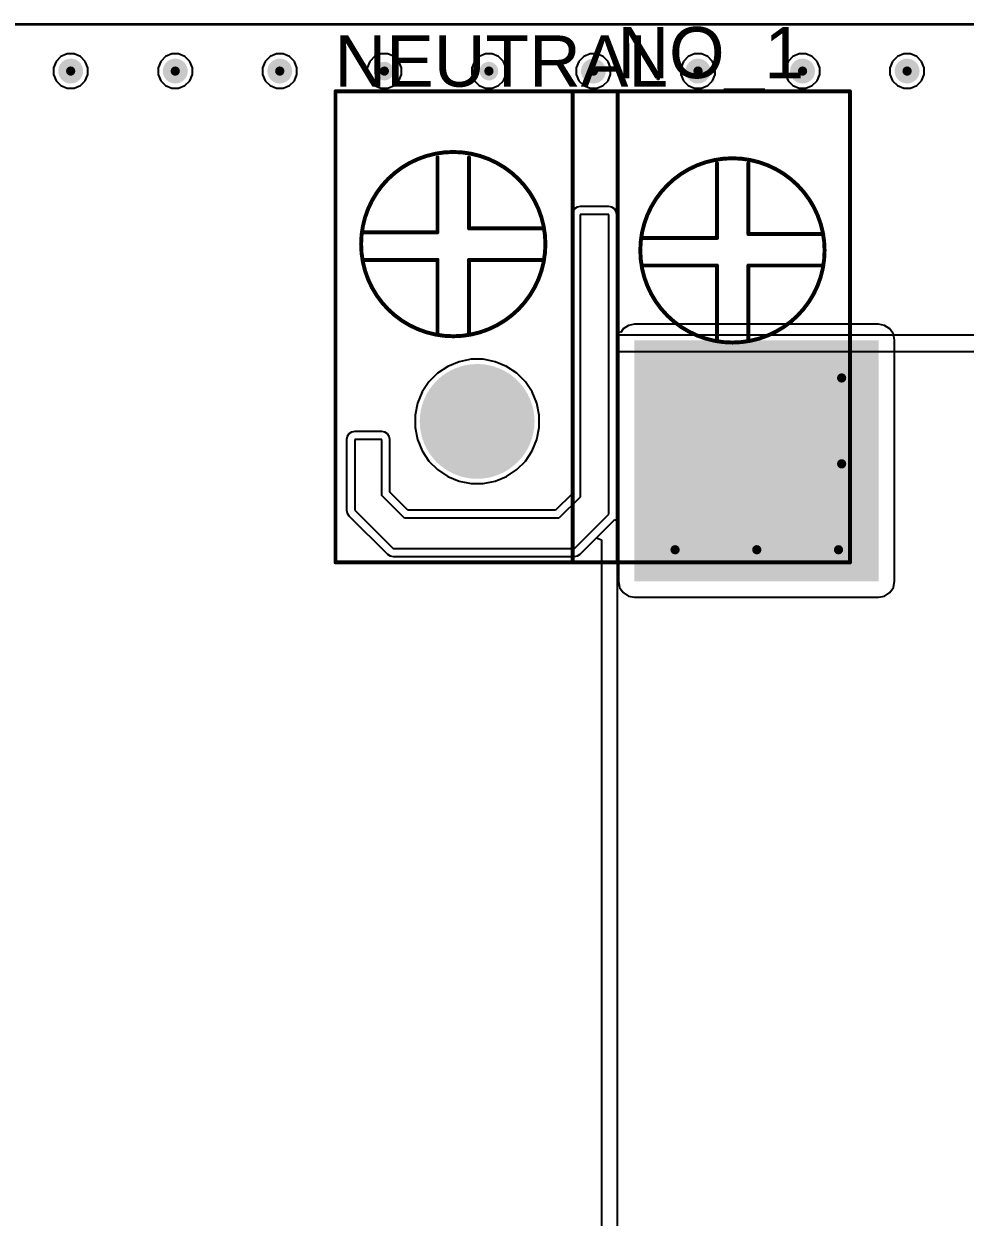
# Model space of a CAD drawing. Header units: millimetres. Extents: x -9 to 259, y -9 to 194.
# Drawn here: x 21.32 to 51.69, y 155.28 to 193.78 of the extents above; entities that cross this region are included whole.
import ezdxf

# ---------------------------------------------------------------- set-up
doc = ezdxf.new("R2010")
doc.units = ezdxf.units.MM
for name, color, linetype in [('BottomLayer', 5, 'Continuous'), ('BottomSolder', 6, 'Continuous'), ('MultiLayer', 9, 'Continuous'), ('PadHoleLayer', 156, 'Continuous'), ('TopLayer', 1, 'Continuous'), ('TopOverlay', 2, 'Continuous'), ('TopSolder', 216, 'Continuous'), ('ViaHoleLayer', 16, 'Continuous')]:
    doc.layers.add(name, color=color, linetype=linetype)
doc.styles.add('Arial', font='', dxfattribs={"height": 0.2})
doc.styles.get('Arial').set_extended_font_data('Arial')

# ---------------------------------------------------------------- blocks, each defined once
blk = doc.blocks.new('DBT50G_7_62_2P_BK_P_5')
at = {"layer": 'BottomLayer'}
blk.add_hatch(color=5, dxfattribs=at).paths.add_polyline_path([(-5.56, 1.75), (-2.06, 1.75), (-2.06, -1.75), (-5.56, -1.75)])
h = blk.add_hatch(color=5, dxfattribs=at)
edge = h.paths.add_edge_path()
edge.add_arc((3.81, 0), 1.75, 0, 360)
at = {"layer": 'BottomSolder'}
blk.add_hatch(color=6, dxfattribs=at).paths.add_polyline_path([(-5.662, 1.852), (-1.958, 1.852), (-1.958, -1.852), (-5.662, -1.852)])
h = blk.add_hatch(color=6, dxfattribs=at)
edge = h.paths.add_edge_path()
edge.add_arc((3.81, 0), 1.852, 0, 360)
at = {"layer": 'MultiLayer'}
blk.add_hatch(color=9, dxfattribs=at).paths.add_polyline_path([(-5.56, 1.75), (-2.06, 1.75), (-2.06, -1.75), (-5.56, -1.75)])
h = blk.add_hatch(color=9, dxfattribs=at)
edge = h.paths.add_edge_path()
edge.add_arc((3.81, 0), 1.75, 0, 360)
at = {"layer": 'PadHoleLayer'}
h = blk.add_hatch(color=156, dxfattribs=at)
edge = h.paths.add_edge_path()
edge.add_arc((-3.81, 0), 0.85, 0, 360)
h = blk.add_hatch(color=156, dxfattribs=at)
edge = h.paths.add_edge_path()
edge.add_arc((3.81, 0), 0.85, 0, 360)
at = {"layer": 'TopLayer'}
blk.add_hatch(color=1, dxfattribs=at).paths.add_polyline_path([(-5.56, 1.75), (-2.06, 1.75), (-2.06, -1.75), (-5.56, -1.75)])
h = blk.add_hatch(color=1, dxfattribs=at)
edge = h.paths.add_edge_path()
edge.add_arc((3.81, 0), 1.75, 0, 360)
at = {"layer": 'TopSolder'}
blk.add_hatch(color=216, dxfattribs=at).paths.add_polyline_path([(-5.662, 1.852), (-1.958, 1.852), (-1.958, -1.852), (-5.662, -1.852)])
h = blk.add_hatch(color=216, dxfattribs=at)
edge = h.paths.add_edge_path()
edge.add_arc((3.81, 0), 1.852, 0, 360)
at = {"layer": 'TopOverlay', "const_width": 0.127}
for points in [[(-8.22, 4.55), (-8.22, -10.65)], [(8.38, 4.55), (-8.22, 4.55)], [(-0.72, 4.55), (-0.72, -10.65)], [(0.73, 4.55), (-0.72, 4.55)], [(0.73, 4.55), (0.73, -10.65)], [(8.38, 4.55), (8.38, -10.65)], [(-4.943, -2.617), (-4.943, -5.03)], [(-3.927, -2.617), (-3.927, -5.03)], [(4.073, -2.799), (4.073, -5.212)], [(5.089, -2.799), (5.089, -5.212)], [(-4.943, -5.03), (-7.356, -5.03)], [(-1.514, -5.03), (-3.927, -5.03)], [(4.073, -5.212), (1.66, -5.212)], [(7.502, -5.212), (5.089, -5.212)], [(-4.943, -6.046), (-7.356, -6.046)], [(-4.943, -6.046), (-4.943, -8.332)], [(-3.927, -5.919), (-3.927, -8.332)], [(-1.514, -5.919), (-3.927, -5.919)], [(5.089, -6.101), (5.089, -8.514)], [(7.502, -6.101), (5.089, -6.101)], [(4.073, -6.228), (1.66, -6.228)], [(4.073, -6.228), (4.073, -8.514)], [(8.38, -10.65), (-8.22, -10.65)], [(0.73, -10.65), (-0.72, -10.65)]]:
    blk.add_lwpolyline(points, dxfattribs=at)
at = {"layer": 'TopOverlay'}
for points, const_width in [([(-8.252, 4.55, 1), (-8.188, 4.55, 1)], 0.0635), ([(-8.252, 4.55, 1), (-8.188, 4.55, 1)], 0.0635), ([(-0.752, 4.55, 1), (-0.688, 4.55, 1)], 0.0635), ([(-0.752, 4.55, 1), (-0.688, 4.55, 1)], 0.0635), ([(0.698, 4.55, 1), (0.762, 4.55, 1)], 0.0635), ([(0.698, 4.55, 1), (0.762, 4.55, 1)], 0.0635), ([(8.348, 4.55, 1), (8.412, 4.55, 1)], 0.0635), ([(8.348, 4.55, 1), (8.412, 4.55, 1)], 0.0635), ([(-1.454, -5.517, 1), (-7.4, -5.517, 1)], 0.127), ([(-4.975, -2.617, 1), (-4.911, -2.617, 1)], 0.0635), ([(-3.959, -2.617, 1), (-3.895, -2.617, 1)], 0.0635), ([(7.554, -5.72, 1), (1.608, -5.72, 1)], 0.127), ([(4.041, -2.799, 1), (4.105, -2.799, 1)], 0.0635), ([(5.057, -2.799, 1), (5.121, -2.799, 1)], 0.0635), ([(-7.388, -5.03, 1), (-7.324, -5.03, 1)], 0.0635), ([(-4.975, -5.03, 1), (-4.911, -5.03, 1)], 0.0635), ([(-4.975, -5.03, 1), (-4.911, -5.03, 1)], 0.0635), ([(-3.959, -5.03, 1), (-3.895, -5.03, 1)], 0.0635), ([(-3.959, -5.03, 1), (-3.895, -5.03, 1)], 0.0635), ([(-1.546, -5.03, 1), (-1.482, -5.03, 1)], 0.0635), ([(1.628, -5.212, 1), (1.692, -5.212, 1)], 0.0635), ([(4.041, -5.212, 1), (4.105, -5.212, 1)], 0.0635), ([(4.041, -5.212, 1), (4.105, -5.212, 1)], 0.0635), ([(5.057, -5.212, 1), (5.121, -5.212, 1)], 0.0635), ([(5.057, -5.212, 1), (5.121, -5.212, 1)], 0.0635), ([(7.47, -5.212, 1), (7.534, -5.212, 1)], 0.0635), ([(-7.432, -5.517, 1), (-7.368, -5.517, 1)], 0.0635), ([(-1.486, -5.517, 1), (-1.422, -5.517, 1)], 0.0635), ([(1.576, -5.72, 1), (1.64, -5.72, 1)], 0.0635), ([(7.522, -5.72, 1), (7.586, -5.72, 1)], 0.0635), ([(-7.388, -6.046, 1), (-7.324, -6.046, 1)], 0.0635), ([(-4.975, -6.046, 1), (-4.911, -6.046, 1)], 0.0635), ([(-4.975, -6.046, 1), (-4.911, -6.046, 1)], 0.0635), ([(-3.959, -5.919, 1), (-3.895, -5.919, 1)], 0.0635), ([(-3.959, -5.919, 1), (-3.895, -5.919, 1)], 0.0635), ([(-1.546, -5.919, 1), (-1.482, -5.919, 1)], 0.0635), ([(5.057, -6.101, 1), (5.121, -6.101, 1)], 0.0635), ([(5.057, -6.101, 1), (5.121, -6.101, 1)], 0.0635), ([(7.47, -6.101, 1), (7.534, -6.101, 1)], 0.0635), ([(1.628, -6.228, 1), (1.692, -6.228, 1)], 0.0635), ([(4.041, -6.228, 1), (4.105, -6.228, 1)], 0.0635), ([(4.041, -6.228, 1), (4.105, -6.228, 1)], 0.0635), ([(-4.975, -8.332, 1), (-4.911, -8.332, 1)], 0.0635), ([(-3.959, -8.332, 1), (-3.895, -8.332, 1)], 0.0635), ([(4.041, -8.514, 1), (4.105, -8.514, 1)], 0.0635), ([(5.057, -8.514, 1), (5.121, -8.514, 1)], 0.0635), ([(-8.252, -10.65, 1), (-8.188, -10.65, 1)], 0.0635), ([(-8.252, -10.65, 1), (-8.188, -10.65, 1)], 0.0635), ([(-0.752, -10.65, 1), (-0.688, -10.65, 1)], 0.0635), ([(-0.752, -10.65, 1), (-0.688, -10.65, 1)], 0.0635), ([(0.698, -10.65, 1), (0.762, -10.65, 1)], 0.0635), ([(0.698, -10.65, 1), (0.762, -10.65, 1)], 0.0635), ([(8.348, -10.65, 1), (8.412, -10.65, 1)], 0.0635), ([(8.348, -10.65, 1), (8.412, -10.65, 1)], 0.0635)]:
    blk.add_lwpolyline(points, format="xyb", close=True, dxfattribs=dict(at, const_width=const_width))

msp = doc.modelspace()

# ---------------------------------------------------------------- hatches: boundary and pattern name
at = {"layer": 'BottomLayer'}
h = msp.add_hatch(color=5, dxfattribs=at)
edge = h.paths.add_edge_path()
edge.add_arc((22.83, 192.253), 0.3, 0, 360)
h = msp.add_hatch(color=5, dxfattribs=at)
edge = h.paths.add_edge_path()
edge.add_arc((26.204, 192.253), 0.3, 0, 360)
h = msp.add_hatch(color=5, dxfattribs=at)
edge = h.paths.add_edge_path()
edge.add_arc((29.577, 192.253), 0.3, 0, 360)
h = msp.add_hatch(color=5, dxfattribs=at)
edge = h.paths.add_edge_path()
edge.add_arc((32.951, 192.253), 0.3, 0, 360)
h = msp.add_hatch(color=5, dxfattribs=at)
edge = h.paths.add_edge_path()
edge.add_arc((36.324, 192.253), 0.3, 0, 360)
h = msp.add_hatch(color=5, dxfattribs=at)
edge = h.paths.add_edge_path()
edge.add_arc((39.697, 192.253), 0.3, 0, 360)
h = msp.add_hatch(color=5, dxfattribs=at)
edge = h.paths.add_edge_path()
edge.add_arc((43.071, 192.253), 0.3, 0, 360)
h = msp.add_hatch(color=5, dxfattribs=at)
edge = h.paths.add_edge_path()
edge.add_arc((43.071, 192.253), 0.3, 0, 360)
h = msp.add_hatch(color=5, dxfattribs=at)
edge = h.paths.add_edge_path()
edge.add_arc((46.444, 192.253), 0.3, 0, 360)
h = msp.add_hatch(color=5, dxfattribs=at)
edge = h.paths.add_edge_path()
edge.add_arc((46.444, 192.253), 0.3, 0, 360)
h = msp.add_hatch(color=5, dxfattribs=at)
edge = h.paths.add_edge_path()
edge.add_arc((49.818, 192.253), 0.3, 0, 360)
h = msp.add_hatch(color=5, dxfattribs=at)
edge = h.paths.add_edge_path()
edge.add_arc((49.818, 192.253), 0.3, 0, 360)
h = msp.add_hatch(color=5, dxfattribs=at)
edge = h.paths.add_edge_path()
edge.add_arc((47.705, 182.352), 0.3, 0, 360)
h = msp.add_hatch(color=5, dxfattribs=at)
edge = h.paths.add_edge_path()
edge.add_arc((47.705, 179.581), 0.3, 0, 360)
h = msp.add_hatch(color=5, dxfattribs=at)
edge = h.paths.add_edge_path()
edge.add_arc((42.331, 176.809), 0.3, 0, 360)
h = msp.add_hatch(color=5, dxfattribs=at)
edge = h.paths.add_edge_path()
edge.add_arc((44.968, 176.809), 0.3, 0, 360)
h = msp.add_hatch(color=5, dxfattribs=at)
edge = h.paths.add_edge_path()
edge.add_arc((47.604, 176.809), 0.3, 0, 360)
at = {"layer": 'BottomSolder'}
h = msp.add_hatch(color=6, dxfattribs=at)
edge = h.paths.add_edge_path()
edge.add_arc((22.83, 192.253), 0.402, 0, 360)
h = msp.add_hatch(color=6, dxfattribs=at)
edge = h.paths.add_edge_path()
edge.add_arc((26.204, 192.253), 0.402, 0, 360)
h = msp.add_hatch(color=6, dxfattribs=at)
edge = h.paths.add_edge_path()
edge.add_arc((29.577, 192.253), 0.402, 0, 360)
h = msp.add_hatch(color=6, dxfattribs=at)
edge = h.paths.add_edge_path()
edge.add_arc((39.697, 192.253), 0.402, 0, 360)
h = msp.add_hatch(color=6, dxfattribs=at)
edge = h.paths.add_edge_path()
edge.add_arc((43.071, 192.253), 0.402, 0, 360)
h = msp.add_hatch(color=6, dxfattribs=at)
edge = h.paths.add_edge_path()
edge.add_arc((46.444, 192.253), 0.402, 0, 360)
h = msp.add_hatch(color=6, dxfattribs=at)
edge = h.paths.add_edge_path()
edge.add_arc((49.818, 192.253), 0.402, 0, 360)
h = msp.add_hatch(color=6, dxfattribs=at)
edge = h.paths.add_edge_path()
edge.add_arc((49.818, 192.253), 0.402, 0, 360)
h = msp.add_hatch(color=6, dxfattribs=at)
edge = h.paths.add_edge_path()
edge.add_arc((47.705, 182.352), 0.402, 0, 360)
h = msp.add_hatch(color=6, dxfattribs=at)
edge = h.paths.add_edge_path()
edge.add_arc((47.705, 179.581), 0.402, 0, 360)
h = msp.add_hatch(color=6, dxfattribs=at)
edge = h.paths.add_edge_path()
edge.add_arc((42.331, 176.809), 0.402, 0, 360)
h = msp.add_hatch(color=6, dxfattribs=at)
edge = h.paths.add_edge_path()
edge.add_arc((44.968, 176.809), 0.402, 0, 360)
h = msp.add_hatch(color=6, dxfattribs=at)
edge = h.paths.add_edge_path()
edge.add_arc((47.604, 176.809), 0.402, 0, 360)
at = {"layer": 'TopLayer'}
h = msp.add_hatch(color=1, dxfattribs=at)
edge = h.paths.add_edge_path()
edge.add_arc((22.83, 192.253), 0.3, 0, 360)
h = msp.add_hatch(color=1, dxfattribs=at)
edge = h.paths.add_edge_path()
edge.add_arc((26.204, 192.253), 0.3, 0, 360)
h = msp.add_hatch(color=1, dxfattribs=at)
edge = h.paths.add_edge_path()
edge.add_arc((29.577, 192.253), 0.3, 0, 360)
h = msp.add_hatch(color=1, dxfattribs=at)
edge = h.paths.add_edge_path()
edge.add_arc((32.951, 192.253), 0.3, 0, 360)
h = msp.add_hatch(color=1, dxfattribs=at)
edge = h.paths.add_edge_path()
edge.add_arc((36.324, 192.253), 0.3, 0, 360)
h = msp.add_hatch(color=1, dxfattribs=at)
edge = h.paths.add_edge_path()
edge.add_arc((39.697, 192.253), 0.3, 0, 360)
h = msp.add_hatch(color=1, dxfattribs=at)
edge = h.paths.add_edge_path()
edge.add_arc((43.071, 192.253), 0.3, 0, 360)
h = msp.add_hatch(color=1, dxfattribs=at)
edge = h.paths.add_edge_path()
edge.add_arc((43.071, 192.253), 0.3, 0, 360)
h = msp.add_hatch(color=1, dxfattribs=at)
edge = h.paths.add_edge_path()
edge.add_arc((46.444, 192.253), 0.3, 0, 360)
h = msp.add_hatch(color=1, dxfattribs=at)
edge = h.paths.add_edge_path()
edge.add_arc((46.444, 192.253), 0.3, 0, 360)
h = msp.add_hatch(color=1, dxfattribs=at)
edge = h.paths.add_edge_path()
edge.add_arc((49.818, 192.253), 0.3, 0, 360)
h = msp.add_hatch(color=1, dxfattribs=at)
edge = h.paths.add_edge_path()
edge.add_arc((49.818, 192.253), 0.3, 0, 360)
msp.add_hatch(color=1, dxfattribs=at).paths.add_polyline_path([(41.021, 175.793), (48.895, 175.793), (48.895, 183.566), (41.021, 183.566)])
h = msp.add_hatch(color=1, dxfattribs=at)
edge = h.paths.add_edge_path()
edge.add_arc((47.705, 182.352), 0.3, 0, 360)
h = msp.add_hatch(color=1, dxfattribs=at)
edge = h.paths.add_edge_path()
edge.add_arc((47.705, 179.581), 0.3, 0, 360)
h = msp.add_hatch(color=1, dxfattribs=at)
edge = h.paths.add_edge_path()
edge.add_arc((42.331, 176.809), 0.3, 0, 360)
h = msp.add_hatch(color=1, dxfattribs=at)
edge = h.paths.add_edge_path()
edge.add_arc((44.968, 176.809), 0.3, 0, 360)
h = msp.add_hatch(color=1, dxfattribs=at)
edge = h.paths.add_edge_path()
edge.add_arc((47.604, 176.809), 0.3, 0, 360)
at = {"layer": 'TopSolder'}
h = msp.add_hatch(color=216, dxfattribs=at)
edge = h.paths.add_edge_path()
edge.add_arc((22.83, 192.253), 0.402, 0, 360)
h = msp.add_hatch(color=216, dxfattribs=at)
edge = h.paths.add_edge_path()
edge.add_arc((26.204, 192.253), 0.402, 0, 360)
h = msp.add_hatch(color=216, dxfattribs=at)
edge = h.paths.add_edge_path()
edge.add_arc((29.577, 192.253), 0.402, 0, 360)
h = msp.add_hatch(color=216, dxfattribs=at)
edge = h.paths.add_edge_path()
edge.add_arc((39.697, 192.253), 0.402, 0, 360)
h = msp.add_hatch(color=216, dxfattribs=at)
edge = h.paths.add_edge_path()
edge.add_arc((43.071, 192.253), 0.402, 0, 360)
h = msp.add_hatch(color=216, dxfattribs=at)
edge = h.paths.add_edge_path()
edge.add_arc((46.444, 192.253), 0.402, 0, 360)
h = msp.add_hatch(color=216, dxfattribs=at)
edge = h.paths.add_edge_path()
edge.add_arc((49.818, 192.253), 0.402, 0, 360)
h = msp.add_hatch(color=216, dxfattribs=at)
edge = h.paths.add_edge_path()
edge.add_arc((49.818, 192.253), 0.402, 0, 360)
h = msp.add_hatch(color=216, dxfattribs=at)
edge = h.paths.add_edge_path()
edge.add_arc((47.705, 182.352), 0.402, 0, 360)
h = msp.add_hatch(color=216, dxfattribs=at)
edge = h.paths.add_edge_path()
edge.add_arc((47.705, 179.581), 0.402, 0, 360)
h = msp.add_hatch(color=216, dxfattribs=at)
edge = h.paths.add_edge_path()
edge.add_arc((42.331, 176.809), 0.402, 0, 360)
h = msp.add_hatch(color=216, dxfattribs=at)
edge = h.paths.add_edge_path()
edge.add_arc((44.968, 176.809), 0.402, 0, 360)
h = msp.add_hatch(color=216, dxfattribs=at)
edge = h.paths.add_edge_path()
edge.add_arc((47.604, 176.809), 0.402, 0, 360)
at = {"layer": 'ViaHoleLayer'}
h = msp.add_hatch(color=16, dxfattribs=at)
edge = h.paths.add_edge_path()
edge.add_arc((22.83, 192.253), 0.15, 0, 360)
h = msp.add_hatch(color=16, dxfattribs=at)
edge = h.paths.add_edge_path()
edge.add_arc((26.204, 192.253), 0.15, 0, 360)
h = msp.add_hatch(color=16, dxfattribs=at)
edge = h.paths.add_edge_path()
edge.add_arc((29.577, 192.253), 0.15, 0, 360)
h = msp.add_hatch(color=16, dxfattribs=at)
edge = h.paths.add_edge_path()
edge.add_arc((32.951, 192.253), 0.15, 0, 360)
h = msp.add_hatch(color=16, dxfattribs=at)
edge = h.paths.add_edge_path()
edge.add_arc((36.324, 192.253), 0.15, 0, 360)
h = msp.add_hatch(color=16, dxfattribs=at)
edge = h.paths.add_edge_path()
edge.add_arc((39.697, 192.253), 0.15, 0, 360)
h = msp.add_hatch(color=16, dxfattribs=at)
edge = h.paths.add_edge_path()
edge.add_arc((43.071, 192.253), 0.15, 0, 360)
h = msp.add_hatch(color=16, dxfattribs=at)
edge = h.paths.add_edge_path()
edge.add_arc((43.071, 192.253), 0.15, 0, 360)
h = msp.add_hatch(color=16, dxfattribs=at)
edge = h.paths.add_edge_path()
edge.add_arc((46.444, 192.253), 0.15, 0, 360)
h = msp.add_hatch(color=16, dxfattribs=at)
edge = h.paths.add_edge_path()
edge.add_arc((46.444, 192.253), 0.15, 0, 360)
h = msp.add_hatch(color=16, dxfattribs=at)
edge = h.paths.add_edge_path()
edge.add_arc((49.818, 192.253), 0.15, 0, 360)
h = msp.add_hatch(color=16, dxfattribs=at)
edge = h.paths.add_edge_path()
edge.add_arc((49.818, 192.253), 0.15, 0, 360)
h = msp.add_hatch(color=16, dxfattribs=at)
edge = h.paths.add_edge_path()
edge.add_arc((47.705, 182.352), 0.15, 0, 360)
h = msp.add_hatch(color=16, dxfattribs=at)
edge = h.paths.add_edge_path()
edge.add_arc((47.705, 179.581), 0.15, 0, 360)
h = msp.add_hatch(color=16, dxfattribs=at)
edge = h.paths.add_edge_path()
edge.add_arc((42.331, 176.809), 0.15, 0, 360)
h = msp.add_hatch(color=16, dxfattribs=at)
edge = h.paths.add_edge_path()
edge.add_arc((44.968, 176.809), 0.15, 0, 360)
h = msp.add_hatch(color=16, dxfattribs=at)
edge = h.paths.add_edge_path()
edge.add_arc((47.604, 176.809), 0.15, 0, 360)

# ---------------------------------------------------------------- linework, layer by layer
at = {"layer": 'BottomLayer'}
for p, q in [((-9.271, 193.777), (258.369, 193.777)), ((39.029, 187.721), (39.009, 187.621)), ((39.009, 187.621), (39.009, 178.618)), ((39.085, 187.805), (39.029, 187.721)), ((39.169, 187.861), (39.085, 187.805)), ((39.268, 187.88), (39.169, 187.861)), ((40.191, 187.88), (39.268, 187.88)), ((40.29, 187.861), (40.191, 187.88)), ((40.374, 187.805), (40.29, 187.861)), ((40.431, 187.721), (40.374, 187.805)), ((40.45, 187.621), (40.431, 187.721)), ((40.45, 183.748), (40.45, 187.621)), ((40.475, 183.728), (40.45, 183.748)), ((67.374, 183.728), (40.475, 183.728)), ((40.475, 103.924), (40.475, 183.21)), ((40.475, 183.21), (67.374, 183.21)), ((31.894, 180.605), (31.81, 180.549)), ((31.993, 180.624), (31.894, 180.605)), ((32.868, 180.624), (31.993, 180.624)), ((32.967, 180.605), (32.868, 180.624)), ((33.051, 180.549), (32.967, 180.605)), ((31.754, 180.465), (31.734, 180.365)), ((31.734, 180.365), (31.734, 178.091)), ((31.81, 180.549), (31.754, 180.465)), ((33.107, 180.465), (33.051, 180.549)), ((33.127, 180.365), (33.107, 180.465)), ((33.127, 178.669), (33.127, 180.365)), ((33.711, 178.084), (33.127, 178.669)), ((39.009, 178.618), (38.475, 178.084)), ((31.734, 178.091), (31.754, 177.992)), ((31.754, 177.992), (31.81, 177.908)), ((31.81, 177.908), (33.05, 176.669)), ((38.475, 178.084), (33.711, 178.084)), ((39.265, 176.669), (39.793, 177.196)), ((39.793, 177.196), (39.957, 177.128)), ((39.957, 177.128), (39.957, 104.019)), ((33.05, 176.669), (33.134, 176.612)), ((33.134, 176.612), (33.233, 176.593)), ((33.233, 176.593), (39.082, 176.593)), ((39.082, 176.593), (39.181, 176.612)), ((39.181, 176.612), (39.265, 176.669))]:
    msp.add_line(p, q, dxfattribs=at)
at = {"layer": 'MultiLayer'}
for p, q in [((40.191, 187.621), (39.268, 187.621)), ((39.268, 187.621), (39.268, 178.511)), ((40.191, 177.961), (40.191, 187.621)), ((31.993, 180.365), (31.993, 178.091)), ((32.868, 180.365), (31.993, 180.365)), ((32.868, 178.562), (32.868, 180.365)), ((33.604, 177.825), (32.868, 178.562)), ((39.268, 178.511), (38.583, 177.825)), ((31.993, 178.091), (33.106, 176.979)), ((39.082, 176.852), (40.191, 177.961)), ((38.583, 177.825), (33.604, 177.825)), ((33.106, 176.979), (33.233, 176.852)), ((33.233, 176.852), (39.082, 176.852))]:
    msp.add_line(p, q, dxfattribs=at)
at = {"layer": 'TopLayer'}
for p, q in [((-9.271, 193.751), (258.369, 193.751)), ((22.361, 192.566), (22.276, 192.363)), ((22.517, 192.722), (22.361, 192.566)), ((22.72, 192.807), (22.517, 192.722)), ((22.941, 192.807), (22.72, 192.807)), ((23.144, 192.722), (22.941, 192.807)), ((23.3, 192.566), (23.144, 192.722)), ((23.384, 192.363), (23.3, 192.566)), ((25.734, 192.566), (25.65, 192.363)), ((25.89, 192.722), (25.734, 192.566)), ((26.094, 192.807), (25.89, 192.722)), ((26.314, 192.807), (26.094, 192.807)), ((26.518, 192.722), (26.314, 192.807)), ((26.673, 192.566), (26.518, 192.722)), ((26.758, 192.363), (26.673, 192.566)), ((29.108, 192.566), (29.023, 192.363)), ((29.263, 192.722), (29.108, 192.566)), ((29.467, 192.807), (29.263, 192.722)), ((29.687, 192.807), (29.467, 192.807)), ((29.891, 192.722), (29.687, 192.807)), ((30.047, 192.566), (29.891, 192.722)), ((30.131, 192.363), (30.047, 192.566)), ((32.481, 192.566), (32.397, 192.363)), ((32.637, 192.722), (32.481, 192.566)), ((32.84, 192.807), (32.637, 192.722)), ((33.061, 192.807), (32.84, 192.807)), ((33.264, 192.722), (33.061, 192.807)), ((33.42, 192.566), (33.264, 192.722)), ((33.505, 192.363), (33.42, 192.566)), ((35.854, 192.566), (35.77, 192.363)), ((36.01, 192.722), (35.854, 192.566)), ((36.214, 192.807), (36.01, 192.722)), ((36.434, 192.807), (36.214, 192.807)), ((36.638, 192.722), (36.434, 192.807)), ((36.794, 192.566), (36.638, 192.722)), ((36.878, 192.363), (36.794, 192.566)), ((39.228, 192.566), (39.143, 192.363)), ((39.384, 192.722), (39.228, 192.566)), ((39.587, 192.807), (39.384, 192.722)), ((39.808, 192.807), (39.587, 192.807)), ((40.011, 192.722), (39.808, 192.807)), ((40.167, 192.566), (40.011, 192.722)), ((40.251, 192.363), (40.167, 192.566)), ((42.601, 192.566), (42.517, 192.363)), ((42.757, 192.722), (42.601, 192.566)), ((42.961, 192.807), (42.757, 192.722)), ((43.181, 192.807), (42.961, 192.807)), ((43.385, 192.722), (43.181, 192.807)), ((43.54, 192.566), (43.385, 192.722)), ((43.625, 192.363), (43.54, 192.566)), ((45.975, 192.566), (45.89, 192.363)), ((46.13, 192.722), (45.975, 192.566)), ((46.334, 192.807), (46.13, 192.722)), ((46.554, 192.807), (46.334, 192.807)), ((46.758, 192.722), (46.554, 192.807)), ((46.914, 192.566), (46.758, 192.722)), ((46.998, 192.363), (46.914, 192.566)), ((49.348, 192.566), (49.264, 192.363)), ((49.504, 192.722), (49.348, 192.566)), ((49.707, 192.807), (49.504, 192.722)), ((49.928, 192.807), (49.707, 192.807)), ((50.131, 192.722), (49.928, 192.807)), ((50.287, 192.566), (50.131, 192.722)), ((50.372, 192.363), (50.287, 192.566)), ((22.276, 192.363), (22.276, 192.142)), ((22.276, 192.142), (22.361, 191.939)), ((23.3, 191.939), (23.384, 192.142)), ((23.384, 192.142), (23.384, 192.363)), ((25.65, 192.363), (25.65, 192.142)), ((25.65, 192.142), (25.734, 191.939)), ((26.673, 191.939), (26.758, 192.142)), ((26.758, 192.142), (26.758, 192.363)), ((29.023, 192.363), (29.023, 192.142)), ((29.023, 192.142), (29.108, 191.939)), ((30.047, 191.939), (30.131, 192.142)), ((30.131, 192.142), (30.131, 192.363)), ((32.397, 192.363), (32.397, 192.142)), ((32.397, 192.142), (32.481, 191.939)), ((33.42, 191.939), (33.505, 192.142)), ((33.505, 192.142), (33.505, 192.363)), ((35.77, 192.363), (35.77, 192.142)), ((35.77, 192.142), (35.854, 191.939)), ((36.794, 191.939), (36.878, 192.142)), ((36.878, 192.142), (36.878, 192.363)), ((39.143, 192.363), (39.143, 192.142)), ((39.143, 192.142), (39.228, 191.939)), ((40.167, 191.939), (40.251, 192.142)), ((40.251, 192.142), (40.251, 192.363)), ((42.517, 192.363), (42.517, 192.142)), ((42.517, 192.142), (42.601, 191.939)), ((43.54, 191.939), (43.625, 192.142)), ((43.625, 192.142), (43.625, 192.363)), ((45.89, 192.363), (45.89, 192.142)), ((45.89, 192.142), (45.975, 191.939)), ((46.914, 191.939), (46.998, 192.142)), ((46.998, 192.142), (46.998, 192.363)), ((49.264, 192.363), (49.264, 192.142)), ((49.264, 192.142), (49.348, 191.939)), ((50.287, 191.939), (50.372, 192.142)), ((50.372, 192.142), (50.372, 192.363)), ((22.361, 191.939), (22.517, 191.783)), ((22.517, 191.783), (22.72, 191.699)), ((22.941, 191.699), (23.144, 191.783)), ((23.144, 191.783), (23.3, 191.939)), ((25.734, 191.939), (25.89, 191.783)), ((25.89, 191.783), (26.094, 191.699)), ((26.314, 191.699), (26.518, 191.783)), ((26.518, 191.783), (26.673, 191.939)), ((29.108, 191.939), (29.263, 191.783)), ((29.263, 191.783), (29.467, 191.699)), ((29.687, 191.699), (29.891, 191.783)), ((29.891, 191.783), (30.047, 191.939)), ((32.481, 191.939), (32.637, 191.783)), ((32.637, 191.783), (32.84, 191.699)), ((33.061, 191.699), (33.264, 191.783)), ((33.264, 191.783), (33.42, 191.939)), ((35.854, 191.939), (36.01, 191.783)), ((36.01, 191.783), (36.214, 191.699)), ((36.434, 191.699), (36.638, 191.783)), ((36.638, 191.783), (36.794, 191.939)), ((39.228, 191.939), (39.384, 191.783)), ((39.384, 191.783), (39.587, 191.699)), ((39.808, 191.699), (40.011, 191.783)), ((40.011, 191.783), (40.167, 191.939)), ((42.601, 191.939), (42.757, 191.783)), ((42.757, 191.783), (42.961, 191.699)), ((43.181, 191.699), (43.385, 191.783)), ((43.385, 191.783), (43.54, 191.939)), ((45.975, 191.939), (46.13, 191.783)), ((46.13, 191.783), (46.334, 191.699)), ((46.554, 191.699), (46.758, 191.783)), ((46.758, 191.783), (46.914, 191.939)), ((49.348, 191.939), (49.504, 191.783)), ((49.504, 191.783), (49.707, 191.699)), ((49.928, 191.699), (50.131, 191.783)), ((50.131, 191.783), (50.287, 191.939)), ((22.72, 191.699), (22.941, 191.699)), ((26.094, 191.699), (26.314, 191.699)), ((29.467, 191.699), (29.687, 191.699)), ((32.84, 191.699), (33.061, 191.699)), ((36.214, 191.699), (36.434, 191.699)), ((39.587, 191.699), (39.808, 191.699)), ((42.961, 191.699), (43.181, 191.699)), ((46.334, 191.699), (46.554, 191.699)), ((49.707, 191.699), (49.928, 191.699)), ((39.029, 187.721), (39.009, 187.621)), ((39.009, 187.621), (39.009, 178.618)), ((39.085, 187.805), (39.029, 187.721)), ((39.169, 187.861), (39.085, 187.805)), ((39.268, 187.88), (39.169, 187.861)), ((40.191, 187.88), (39.268, 187.88)), ((40.29, 187.861), (40.191, 187.88)), ((40.374, 187.805), (40.29, 187.861)), ((40.431, 187.721), (40.374, 187.805)), ((40.45, 187.621), (40.431, 187.721)), ((40.45, 183.855), (40.45, 187.621)), ((40.823, 184.045), (40.655, 183.933)), ((41.021, 184.084), (40.823, 184.045)), ((48.895, 184.084), (41.021, 184.084)), ((49.093, 184.045), (48.895, 184.084)), ((49.261, 183.933), (49.093, 184.045)), ((40.577, 183.817), (40.45, 183.855)), ((40.655, 183.933), (40.577, 183.817)), ((49.374, 183.765), (49.261, 183.933)), ((49.413, 183.566), (49.374, 183.765)), ((49.413, 175.793), (49.413, 183.566)), ((35.747, 182.954), (35.36, 182.877)), ((36.142, 182.954), (35.747, 182.954)), ((36.529, 182.877), (36.142, 182.954)), ((34.667, 182.506), (34.388, 182.227)), ((34.995, 182.726), (34.667, 182.506)), ((35.36, 182.877), (34.995, 182.726)), ((36.894, 182.726), (36.529, 182.877)), ((37.222, 182.506), (36.894, 182.726)), ((37.501, 182.227), (37.222, 182.506)), ((34.388, 182.227), (34.169, 181.899)), ((37.721, 181.899), (37.501, 182.227)), ((34.169, 181.899), (34.018, 181.534)), ((37.872, 181.534), (37.721, 181.899)), ((34.018, 181.534), (33.941, 181.147)), ((37.949, 181.147), (37.872, 181.534)), ((33.941, 181.147), (33.941, 180.752)), ((37.949, 180.752), (37.949, 181.147)), ((31.894, 180.605), (31.81, 180.549)), ((31.993, 180.624), (31.894, 180.605)), ((32.868, 180.624), (31.993, 180.624)), ((32.967, 180.605), (32.868, 180.624)), ((33.051, 180.549), (32.967, 180.605)), ((33.941, 180.752), (34.018, 180.365)), ((37.872, 180.365), (37.949, 180.752)), ((31.754, 180.465), (31.734, 180.365)), ((31.734, 180.365), (31.734, 178.091)), ((31.81, 180.549), (31.754, 180.465)), ((33.107, 180.465), (33.051, 180.549)), ((33.127, 180.365), (33.107, 180.465)), ((33.127, 178.669), (33.127, 180.365)), ((34.018, 180.365), (34.169, 180)), ((37.721, 180), (37.872, 180.365)), ((34.169, 180), (34.388, 179.672)), ((37.501, 179.672), (37.721, 180)), ((34.388, 179.672), (34.667, 179.393)), ((37.222, 179.393), (37.501, 179.672)), ((34.667, 179.393), (34.995, 179.174)), ((34.995, 179.174), (35.36, 179.023)), ((36.529, 179.023), (36.894, 179.174)), ((36.894, 179.174), (37.222, 179.393)), ((33.711, 178.084), (33.127, 178.669)), ((35.36, 179.023), (35.747, 178.946)), ((35.747, 178.946), (36.142, 178.946)), ((36.142, 178.946), (36.529, 179.023)), ((39.009, 178.618), (38.475, 178.084)), ((31.734, 178.091), (31.754, 177.992)), ((31.754, 177.992), (31.81, 177.908)), ((31.81, 177.908), (33.05, 176.669)), ((38.475, 178.084), (33.711, 178.084)), ((39.265, 176.669), (40.374, 177.778)), ((40.374, 177.778), (40.376, 177.78)), ((40.376, 177.78), (40.503, 177.742)), ((40.503, 177.742), (40.503, 175.793)), ((33.05, 176.669), (33.134, 176.612)), ((33.134, 176.612), (33.233, 176.593)), ((33.233, 176.593), (39.082, 176.593)), ((39.082, 176.593), (39.181, 176.612)), ((39.181, 176.612), (39.265, 176.669)), ((40.503, 175.793), (40.542, 175.595)), ((40.542, 175.595), (40.655, 175.427)), ((49.261, 175.427), (49.374, 175.595)), ((49.374, 175.595), (49.413, 175.793)), ((40.655, 175.427), (40.823, 175.315)), ((40.823, 175.315), (41.021, 175.275)), ((41.021, 175.275), (48.895, 175.275)), ((48.895, 175.275), (49.093, 175.315)), ((49.093, 175.315), (49.261, 175.427))]:
    msp.add_line(p, q, dxfattribs=at)
at = {"layer": 'TopOverlay'}
for p, q in [((41.769, 191.979), (41.769, 192.064)), ((41.769, 192.064), (41.812, 192.064)), ((41.812, 191.979), (41.769, 191.979)), ((41.812, 192.064), (41.812, 192.021)), ((41.812, 192.021), (41.812, 191.979))]:
    msp.add_line(p, q, dxfattribs=at)

# ---------------------------------------------------------------- block references
at = {"rotation": 180}
msp.add_blockref('DBT50G_7_62_2P_BK_P_5', (39.755, 180.95), dxfattribs=at)

# ---------------------------------------------------------------- texts
at = {"layer": 'TopOverlay', "style": 'Arial'}
msp.add_text('NO_1', height=1.651, rotation=360, dxfattribs=at).set_placement((40.47, 192.024))
msp.add_text('NEUTRAL', height=1.651, dxfattribs=at).set_placement((31.344, 191.752))

doc.saveas('drawing.dxf')
